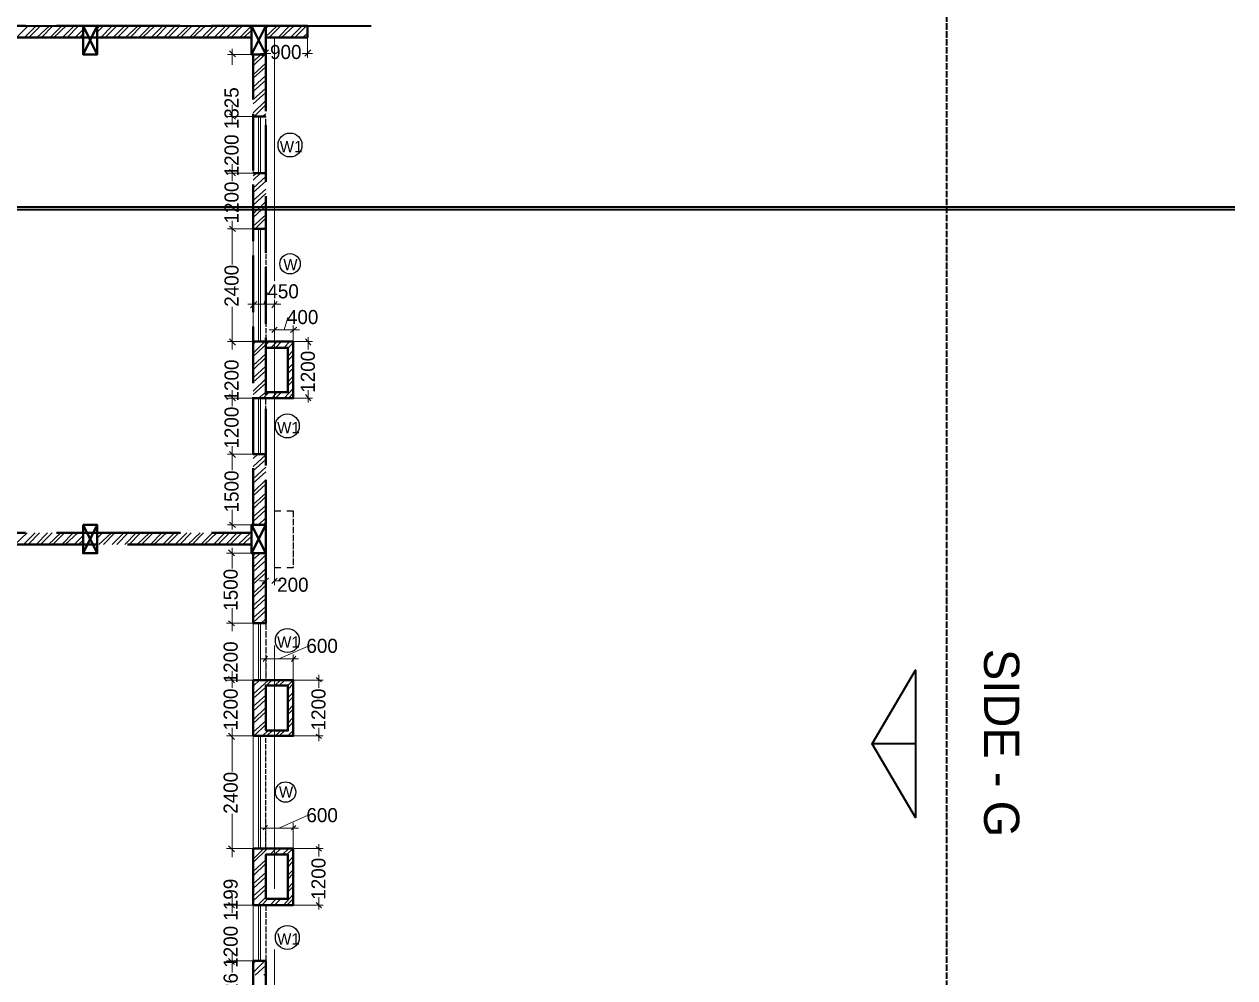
# Model space of a CAD drawing. Header units: millimetres. Extents: x 23593 to 241524, y 4405 to 182732.
# Drawn here: x 215751 to 241524, y 69568 to 89878 of the extents above; entities that cross this region are included whole.
import ezdxf

# ---------------------------------------------------------------- set-up
doc = ezdxf.new("R2010")
doc.units = ezdxf.units.MM
doc.linetypes.add('PDF_IMPORT', pattern=[1, 0.8, -0.2])
for name, color, linetype in [('PDF_0', 7, 'Continuous'), ('PDF_AR_DIMENSION', 7, 'Continuous'), ('PDF_DOOR WIN TEXT', 5, 'Continuous'), ('PDF_ST COLUMN', 1, 'Continuous'), ('PDF_Text', 7, 'Continuous'), ('PDF_wall', 7, 'Continuous')]:
    doc.layers.add(name, color=color, linetype=linetype)
for name, color, linetype, true_color in [('PDF_AR_HATCH', 7, 'Continuous', 0x767676), ('PDF_AR_WINDOW', 7, 'Continuous', 0x00a5dd), ('PDF_exp gap', 7, 'Continuous', 0xdd006e)]:
    doc.layers.add(name, color=color, linetype=linetype, true_color=true_color)
doc.styles.add('PDF Century Gothic', font='GOTHIC.TTF')

msp = doc.modelspace()

# ---------------------------------------------------------------- linework, layer by layer
at = {"layer": 'PDF_0', "lineweight": 13}
for points in [[(220250, 89180), (220118, 89312)], [(220949, 89331), (220816, 89199)], [(221722, 89199), (221855, 89331)], [(220571, 83838), (220703, 83970)], [(221137, 83970), (221024, 83838)], [(221024, 83309), (221137, 83422)], [(221553, 83422), (221420, 83309)], [(221855, 83045), (221741, 83177)], [(221741, 81988), (221855, 81856)], [(220118, 79269), (220250, 79156)], [(220231, 78552), (220099, 78684)], [(220816, 77967), (220949, 78080)], [(221137, 78080), (221024, 77967)], [(220835, 76306), (220930, 76419)], [(221534, 76419), (221439, 76306)], [(222081, 75872), (221968, 75966)], [(221968, 74758), (222081, 74664)], [(220835, 72719), (220930, 72814)], [(221534, 72814), (221439, 72719)], [(222081, 72266), (221968, 72361)], [(221968, 71171), (222081, 71058)]]:
    msp.add_lwpolyline(points, dxfattribs=at)
for points in [[(220118, 87972), (220250, 87858)], [(220118, 86782), (220250, 86650)], [(220118, 85574), (220250, 85461)], [(220118, 83177), (220250, 83045)], [(220118, 81988), (220250, 81856)], [(220118, 80780), (220250, 80647)], [(220099, 77174), (220231, 77061)], [(220099, 75985), (220231, 75853)], [(220099, 74777), (220231, 74645)], [(220099, 72379), (220231, 72247)], [(220099, 71171), (220231, 71058)], [(220099, 69982), (220231, 69850)]]:
    msp.add_lwpolyline(points, close=True, dxfattribs=at)
at = {"layer": 'PDF_0', "color": 1, "linetype": 'PDF_IMPORT', "lineweight": 25, "ltscale": 169.889663}
for points in [[(220892, 86707), (220892, 87915)], [(220892, 77118), (220892, 75909)]]:
    msp.add_lwpolyline(points, dxfattribs=at)
at = {"layer": 'PDF_0', "color": 1, "linetype": 'PDF_IMPORT', "lineweight": 25, "ltscale": 132.136405}
for points in [[(220892, 85518), (220892, 83120)], [(220892, 72323), (220892, 74720)]]:
    msp.add_lwpolyline(points, dxfattribs=at)
at = {"layer": 'PDF_0', "color": 1, "linetype": 'PDF_IMPORT', "lineweight": 25, "ltscale": 151.013034}
for points in [[(220892, 80723), (220892, 81912)], [(220892, 71115), (220892, 69926)]]:
    msp.add_lwpolyline(points, dxfattribs=at)
at = {"layer": 'PDF_0', "color": 6, "lineweight": 25}
for points in [[(221081, 79515), (221213, 79515)], [(221345, 79515), (221477, 79515)], [(221081, 78307), (221213, 78307)], [(221345, 78307), (221477, 78307)]]:
    msp.add_lwpolyline(points, dxfattribs=at)
at = {"layer": 'PDF_0', "color": 6, "linetype": 'PDF_IMPORT', "lineweight": 25, "ltscale": 169.889663}
msp.add_lwpolyline([(221477, 79515), (221477, 78307)], dxfattribs=at)
at = {"layer": 'PDF_AR_DIMENSION', "lineweight": 13}
for points in [[(220892, 89595), (220892, 89161)], [(221779, 89595), (221779, 89161)], [(220628, 89236), (220080, 89236)], [(220175, 89350), (220175, 89010)], [(220779, 89255), (221005, 89255)], [(221892, 89255), (221666, 89255)], [(220175, 87821), (220175, 88160)], [(220175, 88009), (220175, 87745)], [(220175, 86612), (220175, 86896)], [(220175, 86820), (220175, 86537)], [(220175, 85423), (220175, 85687)], [(220175, 85612), (220175, 84763)], [(220930, 84158), (220854, 83913)], [(220175, 83007), (220175, 83856)], [(221213, 83913), (221081, 83913), (220628, 83913), (220514, 83913)], [(220628, 83120), (220628, 84007)], [(221081, 84007), (221081, 83120), (221081, 83460)], [(221364, 83630), (221288, 83366)], [(221609, 83366), (221477, 83366), (221081, 83366), (220967, 83366)], [(221892, 83120), (221477, 83120), (221477, 83460)], [(220175, 83215), (220175, 82950)], [(221798, 83215), (221798, 82950)], [(220175, 81818), (220175, 82082)], [(220175, 82007), (220175, 81742)], [(221798, 81818), (221798, 82082)], [(221477, 81912), (221892, 81912)], [(220175, 80610), (220175, 80893)], [(220175, 80817), (220175, 80383)], [(220175, 79118), (220175, 79534)], [(220628, 79213), (220080, 79213)], [(220628, 78609), (220061, 78609)], [(220175, 78722), (220175, 78288)], [(220892, 78307), (220892, 77929)], [(221081, 78307), (221081, 77929)], [(220892, 78024), (220760, 78024)], [(221081, 78024), (221213, 78024)], [(220175, 77023), (220175, 77438)], [(220175, 77212), (220175, 76948)], [(221779, 76627), (221175, 76362)], [(221590, 76362), (221477, 76362), (220892, 76362), (220779, 76362)], [(220892, 75909), (220892, 76457)], [(222119, 75909), (221477, 75909), (221477, 76457)], [(220175, 75815), (220175, 76098)], [(220175, 76023), (220175, 75740)], [(222024, 76023), (222024, 75740)], [(220175, 74607), (220175, 74890)], [(220175, 74815), (220175, 73965)], [(222024, 74607), (222024, 74890)], [(221477, 74720), (222119, 74720)], [(220175, 72210), (220175, 73059)], [(221779, 73021), (221175, 72757)], [(221590, 72757), (221477, 72757), (220892, 72757), (220779, 72757)], [(220892, 72323), (220892, 72870)], [(222119, 72323), (221477, 72323), (221477, 72870)], [(220175, 72417), (220175, 72134)], [(222024, 72417), (222024, 72153)], [(220175, 71020), (220175, 71304)], [(220175, 71209), (220175, 70945)], [(222024, 71020), (222024, 71285)], [(221477, 71115), (222119, 71115)], [(220175, 69812), (220175, 70095)], [(220175, 70020), (220175, 69680)]]:
    msp.add_lwpolyline(points, dxfattribs=at)
for points in [[(220080, 87915), (220628, 87915)], [(220080, 86707), (220628, 86707)], [(220080, 85518), (220628, 85518)], [(220080, 83120), (220628, 83120)], [(220080, 81912), (220628, 81912)], [(220080, 80723), (220628, 80723)], [(220061, 77118), (220628, 77118)], [(220061, 75909), (220628, 75909)], [(220061, 74720), (220628, 74720)], [(220061, 72323), (220628, 72323)], [(220061, 71115), (220741, 71115)], [(220061, 69926), (220628, 69926)]]:
    msp.add_lwpolyline(points, close=True, dxfattribs=at)
at = {"layer": 'PDF_AR_HATCH', "lineweight": 5}
for points in [[(215588, 89595), (215833, 89840)], [(215757, 89595), (216003, 89840)], [(215852, 89595), (216097, 89840)], [(216022, 89595), (216286, 89840)], [(216116, 89595), (216362, 89840)], [(216305, 89595), (216550, 89840)], [(216380, 89595), (216645, 89840)], [(216569, 89595), (216815, 89840)], [(216664, 89595), (216909, 89840)], [(216833, 89595), (217003, 89765)], [(217305, 89784), (217362, 89840)], [(217305, 89708), (217437, 89840)], [(217381, 89595), (217626, 89840)], [(217475, 89595), (217721, 89840)], [(217645, 89595), (217891, 89840)], [(217739, 89595), (217985, 89840)], [(217909, 89595), (218174, 89840)], [(218004, 89595), (218249, 89840)], [(218193, 89595), (218438, 89840)], [(218268, 89595), (218532, 89840)], [(218457, 89595), (218702, 89840)], [(218551, 89595), (218797, 89840)], [(218721, 89595), (218966, 89840)], [(218815, 89595), (219061, 89840)], [(218985, 89595), (219250, 89840)], [(219080, 89595), (219325, 89840)], [(219269, 89595), (219514, 89840)], [(219344, 89595), (219608, 89840)], [(219533, 89595), (219778, 89840)], [(219627, 89595), (219873, 89840)], [(219797, 89595), (220042, 89840)], [(219891, 89595), (220137, 89840)], [(220061, 89595), (220326, 89840)], [(220156, 89595), (220401, 89840)], [(220344, 89595), (220590, 89840)], [(220420, 89595), (220590, 89746)], [(220873, 89595), (221137, 89840)], [(220873, 89765), (220949, 89840)], [(220967, 89595), (221213, 89840)], [(221156, 89595), (221402, 89840)], [(221232, 89595), (221496, 89840)], [(221420, 89595), (221666, 89840)], [(221515, 89595), (221760, 89840)], [(216928, 89595), (217003, 89670)], [(221685, 89595), (221779, 89689)], [(221779, 89595), (221779, 89595)], [(220628, 89085), (220798, 89236)], [(220628, 88991), (220873, 89236)], [(220628, 88802), (220892, 89048)], [(220628, 88727), (220892, 88972)], [(220628, 88538), (220892, 88783)], [(220628, 88443), (220892, 88689)], [(220628, 88274), (220892, 88519)], [(220628, 88179), (220892, 88425)], [(220628, 87990), (220892, 88255)], [(220647, 87915), (220892, 88160)], [(220816, 87915), (220892, 87972)], [(220628, 86650), (220703, 86707)], [(220628, 86556), (220779, 86707)], [(220628, 86386), (220892, 86631)], [(220628, 86292), (220892, 86537)], [(220628, 86122), (220892, 86367)], [(220628, 86027), (220892, 86273)], [(220628, 85839), (220892, 86103)], [(220628, 85763), (220892, 86008)], [(220628, 85574), (220892, 85820)], [(220665, 85518), (220892, 85744)], [(220835, 85518), (220892, 85555)], [(220628, 82875), (220873, 83120)], [(220628, 83064), (220684, 83120)], [(220628, 82799), (220967, 83120)], [(221005, 82988), (221137, 83120)], [(221100, 82988), (221232, 83120)], [(221288, 82988), (221402, 83120)], [(221364, 82969), (221477, 83101)], [(220628, 82611), (220892, 82856)], [(220628, 82516), (220892, 82780)], [(221364, 82799), (221477, 82932)], [(221364, 82705), (221477, 82837)], [(220628, 82346), (220892, 82592)], [(220628, 82252), (220892, 82497)], [(221364, 82535), (221477, 82648)], [(221364, 82441), (221477, 82554)], [(220628, 82063), (220892, 82327)], [(220628, 81988), (220892, 82233)], [(221364, 82252), (221477, 82384)], [(221364, 82176), (221477, 82290)], [(220741, 81912), (220892, 82044)], [(220835, 81912), (220967, 82044)], [(221024, 81912), (221137, 82044)], [(221100, 81912), (221232, 82044)], [(221288, 81912), (221477, 82120)], [(221383, 81912), (221477, 82025)], [(220628, 80629), (220722, 80723)], [(220628, 80459), (220892, 80704)], [(220628, 80364), (220892, 80610)], [(220628, 80194), (220892, 80440)], [(220628, 80100), (220892, 80345)], [(220628, 79911), (220892, 80176)], [(220628, 79836), (220892, 80081)], [(220628, 79647), (220892, 79892)], [(220628, 79553), (220892, 79817)], [(220628, 79383), (220892, 79628)], [(220628, 79288), (220892, 79534)], [(220741, 79213), (220892, 79364)], [(220835, 79213), (220892, 79269)], [(215550, 78798), (215814, 79043)], [(215739, 78798), (215984, 79043)], [(215833, 78798), (216078, 79043)], [(216003, 78798), (216248, 79043)], [(216097, 78798), (216343, 79043)], [(216267, 78798), (216531, 79043)], [(216362, 78798), (216607, 79043)], [(216550, 78798), (216796, 79043)], [(216626, 78798), (216890, 79043)], [(216815, 78798), (217003, 78986)], [(216909, 78798), (217003, 78892)], [(217305, 79024), (217324, 79043)], [(217305, 78930), (217419, 79043)], [(217343, 78798), (217607, 79043)], [(217437, 78798), (217683, 79043)], [(217626, 78798), (217872, 79043)], [(217721, 78798), (217966, 79043)], [(217891, 78798), (218136, 79043)], [(217985, 78798), (218230, 79043)], [(218155, 78798), (218419, 79043)], [(218249, 78798), (218495, 79043)], [(218438, 78798), (218683, 79043)], [(218513, 78798), (218778, 79043)], [(218702, 78798), (218948, 79043)], [(218797, 78798), (219042, 79043)], [(218966, 78798), (219212, 79043)], [(219061, 78798), (219306, 79043)], [(219231, 78798), (219495, 79043)], [(219325, 78798), (219571, 79043)], [(219514, 78798), (219759, 79043)], [(219589, 78798), (219854, 79043)], [(219778, 78798), (220024, 79043)], [(219873, 78798), (220118, 79043)], [(220042, 78798), (220288, 79043)], [(220137, 78798), (220382, 79043)], [(220307, 78798), (220571, 79043)], [(220401, 78798), (220590, 78967)], [(220628, 78571), (220684, 78609)], [(220628, 78477), (220779, 78609)], [(220628, 78307), (220873, 78552)], [(220628, 78212), (220892, 78458)], [(220628, 78024), (220892, 78288)], [(220628, 77948), (220892, 78193)], [(220628, 77759), (220892, 78005)], [(220628, 77665), (220892, 77929)], [(220628, 77495), (220892, 77740)], [(220628, 77401), (220892, 77646)], [(220628, 77231), (220892, 77476)], [(220628, 77136), (220892, 77382)], [(220798, 77118), (220892, 77212)], [(220628, 75872), (220665, 75909)], [(220628, 75607), (220949, 75909)], [(220628, 75777), (220760, 75909)], [(220911, 75796), (221024, 75909)], [(221081, 75796), (221213, 75909)], [(221175, 75796), (221307, 75909)], [(221364, 75796), (221477, 75909)], [(221364, 75702), (221477, 75834)], [(220628, 75513), (220892, 75758)], [(220628, 75343), (220892, 75588)], [(221364, 75532), (221477, 75645)], [(221364, 75437), (221477, 75551)], [(220628, 75249), (220892, 75494)], [(220628, 75060), (220892, 75324)], [(221364, 75249), (221477, 75381)], [(221364, 75173), (221477, 75286)], [(220628, 74984), (220892, 75230)], [(220628, 74796), (220892, 75041)], [(221364, 74984), (221477, 75117)], [(221364, 74890), (221477, 75022)], [(220647, 74720), (220892, 74966)], [(220816, 74720), (220949, 74833)], [(220911, 74720), (221043, 74833)], [(221100, 74720), (221213, 74833)], [(221175, 74720), (221307, 74833)], [(221364, 74720), (221477, 74833)], [(221458, 74720), (221477, 74758)], [(220628, 72096), (220854, 72323)], [(220628, 72285), (220665, 72323)], [(220628, 72021), (220930, 72323)], [(220986, 72191), (221118, 72323)], [(221081, 72191), (221213, 72323)], [(221251, 72191), (221383, 72323)], [(221345, 72191), (221477, 72323)], [(220628, 71832), (220892, 72077)], [(220628, 71738), (220892, 72002)], [(221364, 72021), (221477, 72153)], [(221364, 71926), (221477, 72059)], [(220628, 71568), (220892, 71813)], [(220628, 71473), (220892, 71719)], [(221364, 71757), (221477, 71870)], [(221364, 71662), (221477, 71794)], [(220628, 71304), (220892, 71549)], [(220628, 71209), (220892, 71455)], [(221364, 71473), (221477, 71606)], [(221364, 71398), (221477, 71511)], [(220722, 71115), (220892, 71285)], [(220816, 71115), (220930, 71247)], [(220986, 71115), (221118, 71247)], [(221081, 71115), (221213, 71247)], [(221269, 71115), (221477, 71341)], [(221345, 71115), (221477, 71247)], [(220628, 69680), (220873, 69926)], [(220628, 69869), (220684, 69926)], [(220665, 69623), (220892, 69831)], [(220854, 69623), (220892, 69661)]]:
    msp.add_lwpolyline(points, dxfattribs=at)
at = {"layer": 'PDF_AR_WINDOW', "color": 2, "linetype": 'PDF_IMPORT', "lineweight": 20, "ltscale": 6474.683842}
msp.add_lwpolyline([(221081, 89595), (221081, 68245)], dxfattribs=at)
at = {"layer": 'PDF_AR_WINDOW', "color": 2, "lineweight": 20}
for points in [[(220628, 87915), (220628, 86707)], [(220628, 85518), (220628, 83120)], [(220628, 81912), (220628, 80723)], [(220628, 75909), (220628, 77118)], [(220628, 72323), (220628, 74720)], [(220628, 69926), (220628, 71115)]]:
    msp.add_lwpolyline(points, dxfattribs=at)
at = {"layer": 'PDF_AR_WINDOW', "lineweight": 20}
for points in [[(220741, 87915), (220741, 86707)], [(220779, 87915), (220779, 86707)], [(220741, 85518), (220741, 83120)], [(220779, 85518), (220779, 83120)], [(220741, 81912), (220741, 80723)], [(220779, 81912), (220779, 80723)], [(220741, 75909), (220741, 77118)], [(220779, 75909), (220779, 77118)], [(220741, 72323), (220741, 74720)], [(220779, 72323), (220779, 74720)], [(220741, 69926), (220741, 71115)], [(220779, 69926), (220779, 71115)]]:
    msp.add_lwpolyline(points, dxfattribs=at)
at = {"layer": 'PDF_DOOR WIN TEXT', "lineweight": 25}
for centre, radius in [((221410, 87305), 255), ((221410, 84775), 217), ((221353, 81321), 255), ((221353, 76752), 255), ((221315, 73524), 217), ((221353, 70428), 255)]:
    msp.add_circle(centre, radius, dxfattribs=at)
at = {"layer": 'PDF_exp gap', "color": 3, "linetype": 'PDF_IMPORT', "lineweight": 35, "ltscale": 169.889663}
msp.add_lwpolyline([(233709, 121836), (235389, 121836), (235389, 32172), (233709, 32172)], dxfattribs=at)
at = {"layer": 'PDF_exp gap', "lineweight": 35}
for points in [[(202884, 89840), (223138, 89840)], [(23593, 85990), (241524, 85990)], [(23593, 85933), (241524, 85933)]]:
    msp.add_lwpolyline(points, dxfattribs=at)
at = {"layer": 'PDF_exp gap', "color": 3, "lineweight": 35}
msp.add_lwpolyline([(234728, 74550), (233804, 74550), (234728, 76117), (234728, 72984), (233804, 74550)], dxfattribs=at)
at = {"layer": 'PDF_ST COLUMN', "lineweight": 40}
for points in [[(217003, 89840), (217305, 89840), (217305, 89236), (217003, 89236)], [(220590, 89840), (220892, 89840), (220892, 89236), (220590, 89236)], [(217003, 79213), (217305, 79213), (217305, 78609), (217003, 78609)], [(220590, 79213), (220892, 79213), (220892, 78609), (220590, 78609)]]:
    msp.add_lwpolyline(points, close=True, dxfattribs=at)
for points in [[(217003, 89236), (217305, 89840)], [(217305, 89236), (217003, 89840)], [(220590, 89236), (220892, 89840)], [(220892, 89236), (220590, 89840)], [(217003, 78609), (217305, 79213)], [(217305, 78609), (217003, 79213)], [(220590, 78609), (220892, 79213)], [(220892, 78609), (220590, 79213)]]:
    msp.add_lwpolyline(points, dxfattribs=at)
at = {"layer": 'PDF_wall', "linetype": 'PDF_IMPORT', "lineweight": 40, "ltscale": 3303.410123}
for points in [[(206527, 89840), (220590, 89840)], [(206527, 79043), (220590, 79043)], [(220590, 78798), (206527, 78798)]]:
    msp.add_lwpolyline(points, dxfattribs=at)
at = {"layer": 'PDF_wall', "lineweight": 40}
for points in [[(220892, 89595), (221779, 89595), (221779, 89840), (220892, 89840)], [(220628, 87915), (220892, 87915)], [(220628, 86707), (220892, 86707)], [(220628, 85518), (220892, 85518)], [(220628, 83120), (221477, 83120), (221477, 81912), (220628, 81912)], [(220628, 80723), (220892, 80723)], [(220892, 78609), (220892, 77118), (220628, 77118), (220628, 78609)], [(220892, 68585), (220892, 69926), (220628, 69926), (220628, 68585)]]:
    msp.add_lwpolyline(points, dxfattribs=at)
at = {"layer": 'PDF_wall', "linetype": 'PDF_IMPORT', "lineweight": 40, "ltscale": 6889.969686}
msp.add_lwpolyline([(220590, 89595), (206527, 89595)], dxfattribs=at)
at = {"layer": 'PDF_wall', "linetype": 'PDF_IMPORT', "lineweight": 40, "ltscale": 1510.130342}
for points in [[(220628, 79213), (220628, 89236)], [(220892, 89236), (220892, 79213)]]:
    msp.add_lwpolyline(points, dxfattribs=at)
at = {"layer": 'PDF_wall', "lineweight": 40}
for points in [[(220892, 82988), (221364, 82988), (221364, 82044), (220892, 82044)], [(220628, 75909), (220628, 74720), (221477, 74720), (221477, 75909)], [(220892, 74833), (221364, 74833), (221364, 75796), (220892, 75796)], [(220628, 72323), (220628, 71115), (221477, 71115), (221477, 72323)], [(220892, 71247), (221364, 71247), (221364, 72191), (220892, 72191)]]:
    msp.add_lwpolyline(points, close=True, dxfattribs=at)

# ---------------------------------------------------------------- texts
at = {"layer": 'PDF_Text', "char_height": 300, "attachment_point": 4, "style": 'PDF Century Gothic'}
for s, insert in [('900', (220985, 89284)), ('450', (220928, 84187)), ('400', (221344, 83639)), ('200', (221136, 77938)), ('600', (221759, 76636)), ('600', (221759, 73030))]:
    msp.add_mtext(s, dxfattribs=dict(at, insert=insert))
at = {"layer": 'PDF_Text', "char_height": 300, "attachment_point": 4, "rotation": 90, "style": 'PDF Century Gothic'}
for s, insert in [('1200 1200 1325', (220167, 85634)), ('2400', (220167, 83860)), ('1200', (221791, 82029)), ('1200 1200', (220167, 80839)), ('1500', (220167, 79480)), ('1500', (220148, 77385)), ('1200 1200', (220148, 74836)), ('1200', (222017, 74836)), ('2400', (220148, 73062)), ('1200', (222017, 71231)), ('1326 1200 1199', (220148, 68777))]:
    msp.add_mtext(s, dxfattribs=dict(at, insert=insert))
at = {"layer": 'PDF_Text', "color": 5, "char_height": 240, "attachment_point": 4, "style": 'PDF Century Gothic'}
for s, insert in [('W1', (221193, 87270)), ('W', (221268, 84759)), ('W1', (221136, 81286)), ('W1', (221136, 76718)), ('W', (221174, 73527)), ('W1', (221136, 70394))]:
    msp.add_mtext(s, dxfattribs=dict(at, insert=insert))
at = {"layer": 'PDF_Text', "color": 3, "insert": (236556, 76573), "char_height": 750, "attachment_point": 4, "rotation": 270, "style": 'PDF Century Gothic'}
msp.add_mtext('SIDE - G', dxfattribs=at)

doc.saveas('drawing.dxf')
